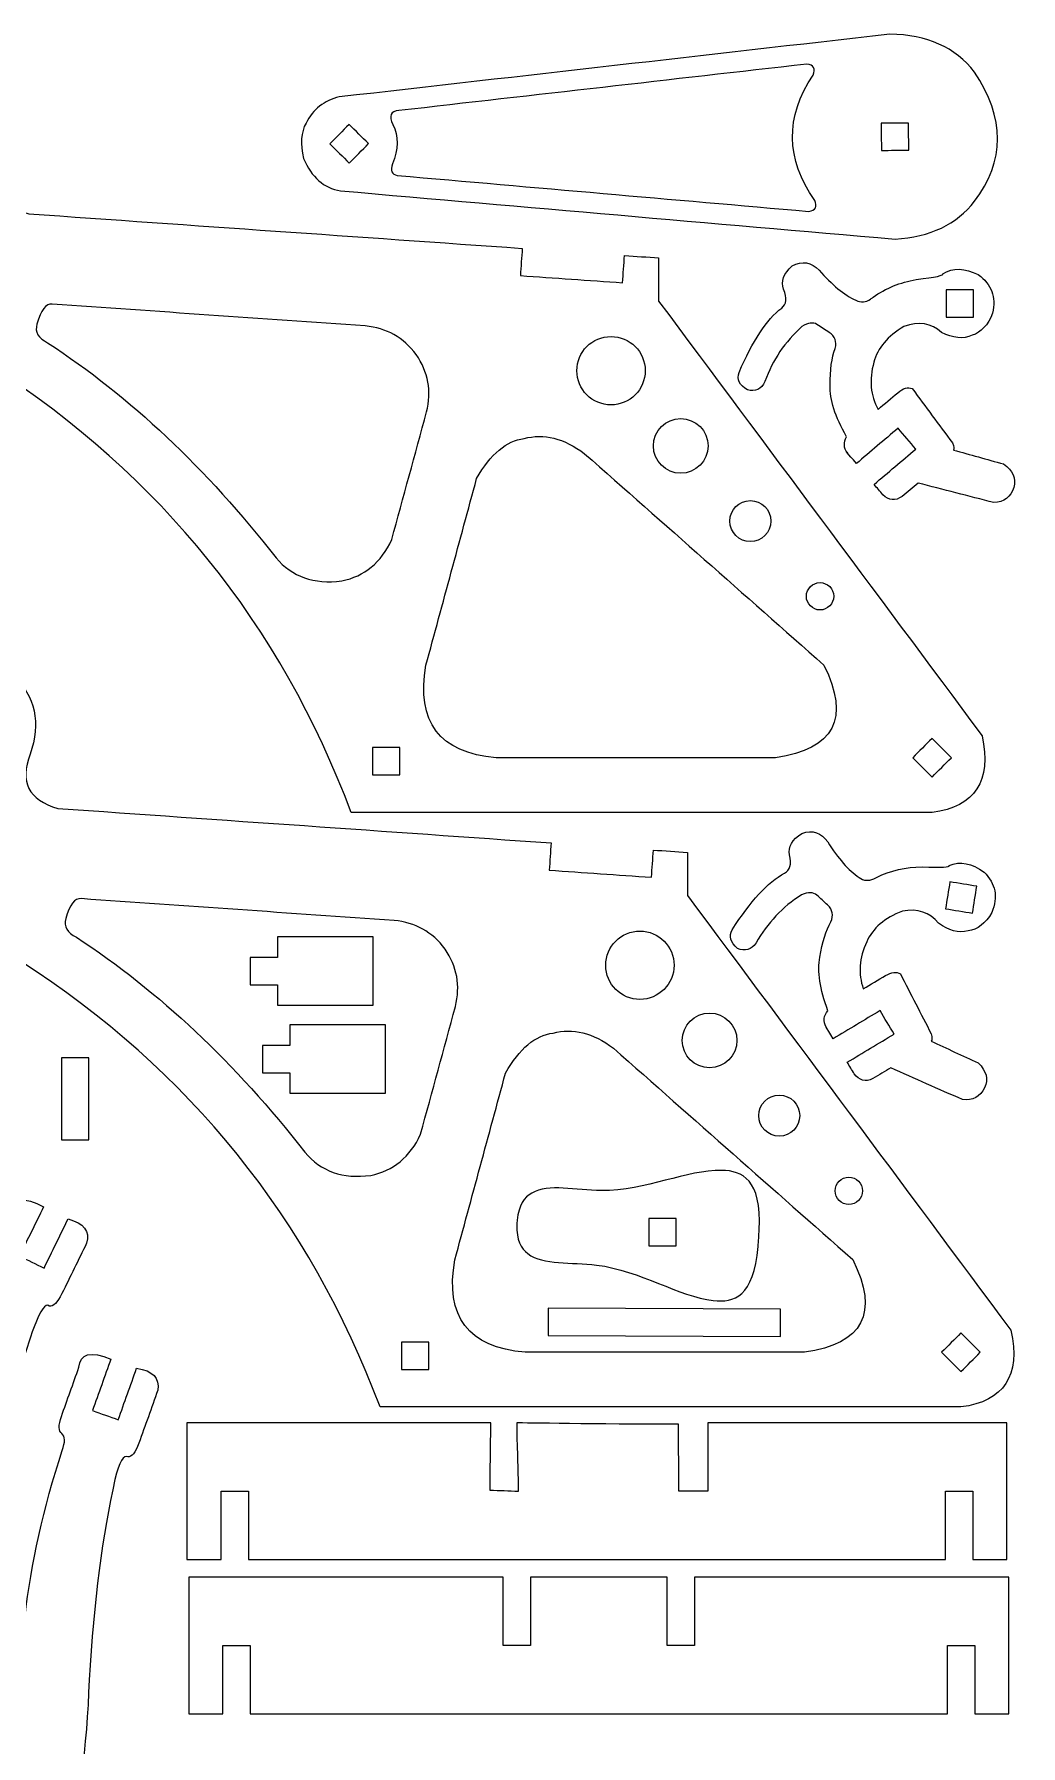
# Model space of a CAD drawing. Extents: x -114 to 347, y -110 to 199.
# Drawn here: x 234.4 to 346.7, y 4.3 to 199 of the extents above; entities that cross this region are included whole.
import ezdxf

# ---------------------------------------------------------------- set-up
doc = ezdxf.new("R2010")
doc.units = 0
doc.header["$MEASUREMENT"] = 0
doc.layers.get('0').update_dxf_attribs({"linetype": 'CONTINUOUS'})

msp = doc.modelspace()

# ---------------------------------------------------------------- linework, layer by layer
at = {"color": 1}
msp.add_lwpolyline([(237.5602, 73.1714), (240.6702, 73.1714), (240.6702, 82.5024), (237.5602, 82.5024), (237.5602, 73.1714)], close=True, dxfattribs=at)
for points, knots in [([(269.1566, 191.8274), (290.0349, 194.2054), (310.9135, 196.5836), (331.792, 198.9619), (331.792, 198.9619), (336.0296, 198.9091), (339.2426, 197.4757), (341.4305, 194.662), (341.4305, 194.662), (344.9047, 189.4394), (344.9024, 184.5368), (341.4232, 179.9546), (341.4232, 179.9546), (339.4113, 177.3344), (336.3969, 175.8992), (332.3803, 175.6493), (332.3803, 175.6493), (311.3486, 177.4826), (290.3168, 179.3159), (269.285, 181.1493), (269.285, 181.1493), (267.3915, 181.4548), (265.9949, 182.6838), (265.0954, 184.8362), (265.0954, 184.8362), (264.697, 186.4748), (264.7879, 187.8133), (265.3684, 188.8515), (265.3684, 188.8515), (266.172, 190.4354), (267.4348, 191.4274), (269.1566, 191.8274)], [0, 0, 0, 0, 0.125, 0.125, 0.125, 0.125, 0.25, 0.25, 0.25, 0.25, 0.375, 0.375, 0.375, 0.375, 0.5, 0.5, 0.5, 0.5, 0.625, 0.625, 0.625, 0.625, 0.75, 0.75, 0.75, 0.75, 0.875, 0.875, 0.875, 0.875, 1, 1, 1, 1]), ([(305.4818, 173.5187), (304.1892, 173.6092), (302.8963, 173.6996), (301.6036, 173.7899), (301.6036, 173.7899), (301.5312, 172.7557), (301.4589, 171.7215), (301.3865, 170.6872), (301.3865, 170.6872), (297.5082, 170.9584), (293.6299, 171.2296), (289.7515, 171.5008), (289.7515, 171.5008), (289.8238, 172.535), (289.8962, 173.5692), (289.9686, 174.6035), (289.9686, 174.6035), (271.2561, 175.912), (252.5436, 177.2205), (233.8311, 178.529), (233.8311, 178.529), (230.5217, 179.4928), (229.4754, 181.5507), (230.6924, 184.7027), (230.6924, 184.7027), (231.9293, 188.2405), (231.2815, 191.2622), (228.7489, 193.7678), (228.7489, 193.7678), (225.7399, 196.0881), (222.7034, 196.4116), (219.6394, 194.7382), (219.6394, 194.7382), (217.3333, 193.2913), (215.9813, 191.1783), (215.5832, 188.3994), (215.5832, 188.3994), (209.3549, 165.1549), (203.1266, 141.9104), (196.8982, 118.6659), (196.8982, 118.6659), (196.2682, 114.0173), (197.8657, 110.9181), (201.6907, 109.3683), (201.6907, 109.3683), (206.5322, 108.0464), (209.9418, 109.8039), (211.9194, 114.641), (211.9194, 114.641), (215.8697, 129.3839), (219.8201, 144.1268), (223.7705, 158.8698), (223.7705, 158.8698), (224.9465, 161.5966), (226.8911, 162.3563), (229.6043, 161.1491), (229.6043, 161.1491), (248.8341, 148.7572), (262.4664, 131.8517), (270.5012, 110.4329), (270.5012, 110.4329), (292.532, 110.4329), (314.5628, 110.4329), (336.5936, 110.4329), (336.5936, 110.4329), (341.5026, 111.0785), (343.4003, 113.9877), (342.2867, 119.1604), (342.2867, 119.1604), (330.0184, 135.6428), (317.7501, 152.1252), (305.4818, 168.6076), (305.4818, 168.6076), (305.4818, 170.2446), (305.4818, 171.8816), (305.4818, 173.5187)], [0, 0, 0, 0, 0.05263158, 0.05263158, 0.05263158, 0.05263158, 0.10526316, 0.10526316, 0.10526316, 0.10526316, 0.15789474, 0.15789474, 0.15789474, 0.15789474, 0.21052632, 0.21052632, 0.21052632, 0.21052632, 0.26315789, 0.26315789, 0.26315789, 0.26315789, 0.31578947, 0.31578947, 0.31578947, 0.31578947, 0.36842105, 0.36842105, 0.36842105, 0.36842105, 0.42105263, 0.42105263, 0.42105263, 0.42105263, 0.47368421, 0.47368421, 0.47368421, 0.47368421, 0.52631579, 0.52631579, 0.52631579, 0.52631579, 0.57894737, 0.57894737, 0.57894737, 0.57894737, 0.63157895, 0.63157895, 0.63157895, 0.63157895, 0.68421053, 0.68421053, 0.68421053, 0.68421053, 0.73684211, 0.73684211, 0.73684211, 0.73684211, 0.78947368, 0.78947368, 0.78947368, 0.78947368, 0.84210526, 0.84210526, 0.84210526, 0.84210526, 0.89473684, 0.89473684, 0.89473684, 0.89473684, 0.94736842, 0.94736842, 0.94736842, 0.94736842, 1, 1, 1, 1]), ([(323.0509, 194.3215), (319.8693, 189.5263), (319.9314, 184.7734), (323.2372, 180.063), (323.2372, 180.063), (323.5638, 179.3468), (323.3382, 178.9274), (322.5604, 178.8051), (322.5604, 178.8051), (306.9576, 180.1701), (291.3548, 181.5351), (275.752, 182.9002), (275.752, 182.9002), (275.1121, 182.9891), (274.9354, 183.4305), (275.2222, 184.2243), (275.2222, 184.2243), (275.8741, 185.8659), (275.8871, 187.3549), (275.2613, 188.6913), (275.2613, 188.6913), (274.7621, 189.682), (274.9851, 190.21), (275.9305, 190.2752), (275.9305, 190.2752), (291.4007, 192.0372), (306.871, 193.7992), (322.3413, 195.5613), (322.3413, 195.5613), (323.1218, 195.4594), (323.3583, 195.0461), (323.0509, 194.3215)], [0, 0, 0, 0, 0.125, 0.125, 0.125, 0.125, 0.25, 0.25, 0.25, 0.25, 0.375, 0.375, 0.375, 0.375, 0.5, 0.5, 0.5, 0.5, 0.625, 0.625, 0.625, 0.625, 0.75, 0.75, 0.75, 0.75, 0.875, 0.875, 0.875, 0.875, 1, 1, 1, 1]), ([(270.2634, 188.7004), (271.0015, 187.9724), (271.7395, 187.2444), (272.4776, 186.5163), (272.4776, 186.5163), (271.7496, 185.7781), (271.0215, 185.04), (270.2934, 184.3019), (270.2934, 184.3019), (269.5554, 185.03), (268.8173, 185.7581), (268.0792, 186.4862), (268.0792, 186.4862), (268.8072, 187.2241), (269.5353, 187.9623), (270.2634, 188.7004)], [0, 0, 0, 0, 0.25, 0.25, 0.25, 0.25, 0.5, 0.5, 0.5, 0.5, 0.75, 0.75, 0.75, 0.75, 1, 1, 1, 1]), ([(330.8079, 188.8574), (331.8446, 188.8573), (332.8813, 188.8573), (333.9181, 188.8574), (333.9181, 188.8574), (333.9251, 187.8278), (333.9322, 186.7982), (333.9393, 185.7685), (333.9393, 185.7685), (332.9026, 185.7615), (331.8659, 185.7544), (330.8291, 185.7473), (330.8291, 185.7473), (330.8221, 186.784), (330.815, 187.8207), (330.8079, 188.8574)], [0, 0, 0, 0, 0.25, 0.25, 0.25, 0.25, 0.5, 0.5, 0.5, 0.5, 0.75, 0.75, 0.75, 0.75, 1, 1, 1, 1]), ([(326.9787, 151.3095), (326.5272, 151.9072), (326.491, 152.5291), (326.8701, 153.1753), (326.8701, 153.1753), (325.5674, 155.4635), (324.9411, 157.4156), (324.9911, 159.0318), (324.9911, 159.0318), (324.9759, 160.765), (325.1707, 162.1611), (325.5757, 163.2202), (325.5757, 163.2202), (325.7776, 163.9866), (325.5523, 164.5947), (324.8996, 165.0446), (324.8996, 165.0446), (324.4304, 165.3459), (323.9612, 165.6472), (323.4919, 165.9485), (323.4919, 165.9485), (323.0536, 166.2273), (322.4865, 166.1474), (321.7907, 165.7088), (321.7907, 165.7088), (319.8569, 163.9812), (318.4518, 161.897), (317.5757, 159.4564), (317.5757, 159.4564), (317.1487, 158.5802), (316.487, 158.2647), (315.5904, 158.5101), (315.5904, 158.5101), (314.6726, 159.0348), (314.3572, 159.6966), (314.6442, 160.4954), (314.6442, 160.4954), (316.1495, 164.0424), (317.7624, 166.4824), (319.4828, 167.8153), (319.4828, 167.8153), (320.0401, 168.2357), (320.1154, 168.9479), (319.7085, 169.9519), (319.7085, 169.9519), (319.3669, 170.8371), (319.6933, 171.7211), (320.6879, 172.6037), (320.6879, 172.6037), (321.8298, 173.2129), (322.8481, 173.0498), (323.7426, 172.1144), (323.7426, 172.1144), (325.2098, 170.457), (326.6025, 169.317), (327.9205, 168.6946), (327.9205, 168.6946), (328.5033, 168.4144), (329.06, 168.4593), (329.5902, 168.8296)], [0, 0, 0, 0, 0.06666667, 0.06666667, 0.06666667, 0.06666667, 0.13333333, 0.13333333, 0.13333333, 0.13333333, 0.2, 0.2, 0.2, 0.2, 0.26666667, 0.26666667, 0.26666667, 0.26666667, 0.33333333, 0.33333333, 0.33333333, 0.33333333, 0.4, 0.4, 0.4, 0.4, 0.46666667, 0.46666667, 0.46666667, 0.46666667, 0.53333333, 0.53333333, 0.53333333, 0.53333333, 0.6, 0.6, 0.6, 0.6, 0.66666667, 0.66666667, 0.66666667, 0.66666667, 0.73333333, 0.73333333, 0.73333333, 0.73333333, 0.8, 0.8, 0.8, 0.8, 0.86666667, 0.86666667, 0.86666667, 0.86666667, 0.93333333, 0.93333333, 0.93333333, 0.93333333, 1, 1, 1, 1]), ([(329.5902, 168.8297), (329.6849, 168.9017), (329.7805, 168.9724), (329.8769, 169.0412), (329.8769, 169.0412), (331.3234, 170.0748), (332.9634, 170.7468), (334.7971, 171.0569), (334.7971, 171.0569), (336.9937, 171.324), (337.9982, 171.5401), (337.8105, 171.7051), (337.8105, 171.7051), (338.9624, 172.4302), (340.3102, 172.3985), (341.8538, 171.6101), (341.8538, 171.6101), (343.3632, 170.5381), (343.9049, 169.0755), (343.4785, 167.2227), (343.4785, 167.2227), (342.9446, 165.8741), (342.17, 165.0366), (341.1548, 164.7106), (341.1548, 164.7106), (340.1315, 164.26), (338.9741, 164.3722), (337.6826, 165.0472), (337.6826, 165.0472), (336.498, 166.096), (335.0702, 166.3218), (333.3994, 165.7247), (333.3994, 165.7247), (331.5382, 164.6175), (330.394, 163.2547), (329.9666, 161.6365), (329.9666, 161.6365), (329.4277, 159.6451), (329.5882, 157.8616), (330.4481, 156.2862), (330.4481, 156.2862), (331.1946, 156.9185), (331.9412, 157.5509), (332.6878, 158.1833), (332.6878, 158.1833), (333.3135, 158.6937), (333.8608, 158.8502), (334.3295, 158.6526), (334.3295, 158.6526), (335.8538, 156.5955), (337.3783, 154.5384), (338.9026, 152.4813), (338.9026, 152.4813), (339.0962, 152.0465), (339.1361, 151.7721), (339.0221, 151.6583), (339.0221, 151.6583), (340.9201, 151.1311), (342.8181, 150.6039), (344.7161, 150.0766), (344.7161, 150.0766), (345.7903, 149.3314), (346.1832, 148.4398), (345.8946, 147.4019), (345.8946, 147.4019), (345.5477, 146.3227), (344.7926, 145.7461), (343.6297, 145.6724), (343.6297, 145.6724), (340.7509, 146.4176), (337.8721, 147.1628), (334.9932, 147.908), (334.9932, 147.908), (334.3925, 147.3991), (333.7918, 146.8903), (333.191, 146.3814), (333.191, 146.3814), (332.4103, 145.8369), (331.6796, 145.8973), (330.9992, 146.563), (330.9992, 146.563), (330.6642, 146.9584), (330.3292, 147.354), (329.9941, 147.7496), (329.9941, 147.7496), (331.5762, 149.0897), (333.1584, 150.4299), (334.7406, 151.7701), (334.7406, 151.7701), (334.0706, 152.5611), (333.4005, 153.3522), (332.7304, 154.1433), (332.7304, 154.1433), (331.1482, 152.8032), (329.566, 151.463), (327.9838, 150.1228), (327.9838, 150.1228), (326.9786, 151.3096), (326.6436, 151.7051), (326.9787, 151.3095)], [0, 0, 0, 0, 0.04, 0.04, 0.04, 0.04, 0.08, 0.08, 0.08, 0.08, 0.12, 0.12, 0.12, 0.12, 0.16, 0.16, 0.16, 0.16, 0.2, 0.2, 0.2, 0.2, 0.24, 0.24, 0.24, 0.24, 0.28, 0.28, 0.28, 0.28, 0.32, 0.32, 0.32, 0.32, 0.36, 0.36, 0.36, 0.36, 0.4, 0.4, 0.4, 0.4, 0.44, 0.44, 0.44, 0.44, 0.48, 0.48, 0.48, 0.48, 0.52, 0.52, 0.52, 0.52, 0.56, 0.56, 0.56, 0.56, 0.6, 0.6, 0.6, 0.6, 0.64, 0.64, 0.64, 0.64, 0.68, 0.68, 0.68, 0.68, 0.72, 0.72, 0.72, 0.72, 0.76, 0.76, 0.76, 0.76, 0.8, 0.8, 0.8, 0.8, 0.84, 0.84, 0.84, 0.84, 0.88, 0.88, 0.88, 0.88, 0.92, 0.92, 0.92, 0.92, 0.96, 0.96, 0.96, 0.96, 1, 1, 1, 1]), ([(338.1985, 169.8928), (339.2352, 169.8928), (340.2719, 169.8928), (341.3087, 169.8928), (341.3087, 169.8928), (341.3087, 168.8561), (341.3087, 167.8193), (341.3087, 166.7825), (341.3087, 166.7825), (340.272, 166.7825), (339.2353, 166.7825), (338.1985, 166.7825), (338.1985, 166.7825), (338.1985, 167.8192), (338.1985, 168.856), (338.1985, 169.8928)], [0, 0, 0, 0, 0.25, 0.25, 0.25, 0.25, 0.5, 0.5, 0.5, 0.5, 0.75, 0.75, 0.75, 0.75, 1, 1, 1, 1]), ([(236.5019, 168.2601), (248.372, 167.4301), (260.2422, 166.6), (272.1124, 165.77), (272.1124, 165.77), (274.5259, 165.5538), (276.4552, 164.4733), (277.9004, 162.5287), (277.9004, 162.5287), (279.2686, 160.5291), (279.662, 158.3531), (279.0807, 156.0009), (279.0807, 156.0009), (277.7614, 151.1554), (276.442, 146.3099), (275.1226, 141.4644), (275.1226, 141.4644), (273.9107, 138.8605), (272.0156, 137.297), (269.4374, 136.7742), (269.4374, 136.7742), (266.2523, 136.3651), (263.7616, 137.2414), (261.9654, 139.4034), (261.9654, 139.4034), (254.0223, 149.5664), (245.3564, 157.7222), (235.9678, 163.8708), (235.9678, 163.8708), (234.8998, 164.3747), (234.4942, 165.0809), (234.7512, 165.9895), (234.7512, 165.9895), (235.1924, 167.5817), (235.776, 168.3386), (236.5019, 168.2601)], [0, 0, 0, 0, 0.11111111, 0.11111111, 0.11111111, 0.11111111, 0.22222222, 0.22222222, 0.22222222, 0.22222222, 0.33333333, 0.33333333, 0.33333333, 0.33333333, 0.44444444, 0.44444444, 0.44444444, 0.44444444, 0.55555556, 0.55555556, 0.55555556, 0.55555556, 0.66666667, 0.66666667, 0.66666667, 0.66666667, 0.77777778, 0.77777778, 0.77777778, 0.77777778, 0.88888889, 0.88888889, 0.88888889, 0.88888889, 1, 1, 1, 1]), ([(303.9542, 160.6868), (303.9542, 162.834), (302.2136, 164.5746), (300.0664, 164.5746), (300.0664, 164.5746), (297.9192, 164.5746), (296.1786, 162.834), (296.1786, 160.6868), (296.1786, 160.6868), (296.1786, 158.5397), (297.9192, 156.799), (300.0664, 156.799), (300.0664, 156.799), (302.2135, 156.799), (303.9542, 158.5397), (303.9542, 160.6868)], [0, 0, 0, 0, 0.25, 0.25, 0.25, 0.25, 0.5, 0.5, 0.5, 0.5, 0.75, 0.75, 0.75, 0.75, 1, 1, 1, 1]), ([(311.1027, 152.1305), (311.1027, 153.8482), (309.7103, 155.2407), (307.9925, 155.2407), (307.9925, 155.2407), (306.2748, 155.2407), (304.8823, 153.8483), (304.8823, 152.1305), (304.8823, 152.1305), (304.8823, 150.4128), (306.2748, 149.0203), (307.9925, 149.0203), (307.9925, 149.0203), (309.7103, 149.0203), (311.1027, 150.4127), (311.1027, 152.1305)], [0, 0, 0, 0, 0.25, 0.25, 0.25, 0.25, 0.5, 0.5, 0.5, 0.5, 0.75, 0.75, 0.75, 0.75, 1, 1, 1, 1]), ([(284.7809, 148.4198), (282.8586, 141.3405), (280.9362, 134.261), (279.0138, 127.1816), (279.0138, 127.1816), (277.8746, 120.7096), (280.5386, 117.2002), (287.0058, 116.6534), (287.0058, 116.6534), (297.5963, 116.6534), (308.1869, 116.6534), (318.7775, 116.6534), (318.7775, 116.6534), (325.4689, 117.6098), (327.3055, 121.1251), (324.287, 127.1994), (324.287, 127.1994), (315.2129, 135.2149), (306.1387, 143.2304), (297.0645, 151.2459), (297.0645, 151.2459), (294.7111, 153.0054), (292.4177, 153.5795), (290.1843, 152.9683), (290.1843, 152.9683), (288.174, 152.727), (286.3728, 151.2107), (284.7809, 148.4198)], [0, 0, 0, 0, 0.14285714, 0.14285714, 0.14285714, 0.14285714, 0.28571429, 0.28571429, 0.28571429, 0.28571429, 0.42857143, 0.42857143, 0.42857143, 0.42857143, 0.57142857, 0.57142857, 0.57142857, 0.57142857, 0.71428571, 0.71428571, 0.71428571, 0.71428571, 0.85714286, 0.85714286, 0.85714286, 0.85714286, 1, 1, 1, 1]), ([(318.2513, 143.5742), (318.2513, 144.8624), (317.2069, 145.9068), (315.9186, 145.9068), (315.9186, 145.9068), (314.6304, 145.9068), (313.5859, 144.8625), (313.5859, 143.5742), (313.5859, 143.5742), (313.5859, 142.2858), (314.6304, 141.2415), (315.9186, 141.2415), (315.9186, 141.2415), (317.2069, 141.2415), (318.2513, 142.2858), (318.2513, 143.5742)], [0, 0, 0, 0, 0.25, 0.25, 0.25, 0.25, 0.5, 0.5, 0.5, 0.5, 0.75, 0.75, 0.75, 0.75, 1, 1, 1, 1]), ([(325.3998, 135.0178), (325.3998, 135.8766), (324.7036, 136.573), (323.8447, 136.573), (323.8447, 136.573), (322.9859, 136.573), (322.2896, 135.8767), (322.2896, 135.0178), (322.2896, 135.0178), (322.2896, 134.1589), (322.9859, 133.4627), (323.8447, 133.4627), (323.8447, 133.4627), (324.7036, 133.4627), (325.3998, 134.1589), (325.3998, 135.0178)], [0, 0, 0, 0, 0.25, 0.25, 0.25, 0.25, 0.5, 0.5, 0.5, 0.5, 0.75, 0.75, 0.75, 0.75, 1, 1, 1, 1]), ([(308.767, 105.8812), (307.4744, 105.9717), (306.1815, 106.0621), (304.8888, 106.1524), (304.8888, 106.1524), (304.8164, 105.1182), (304.7441, 104.084), (304.6717, 103.0497), (304.6717, 103.0497), (300.7934, 103.3209), (296.9151, 103.5921), (293.0367, 103.8633), (293.0367, 103.8633), (293.109, 104.8975), (293.1814, 105.9317), (293.2538, 106.966), (293.2538, 106.966), (274.5413, 108.2745), (255.8288, 109.583), (237.1163, 110.8915), (237.1163, 110.8915), (233.8069, 111.8553), (232.7606, 113.9132), (233.9776, 117.0652), (233.9776, 117.0652), (235.2145, 120.603), (234.5667, 123.6247), (232.0341, 126.1303), (232.0341, 126.1303), (229.0251, 128.4506), (225.9886, 128.7741), (222.9246, 127.1007), (222.9246, 127.1007), (220.6185, 125.6538), (219.2665, 123.5408), (218.8684, 120.7619), (218.8684, 120.7619), (212.6401, 97.5174), (206.4118, 74.2729), (200.1834, 51.0284), (200.1834, 51.0284), (199.5534, 46.3798), (201.1509, 43.2806), (204.9759, 41.7308), (204.9759, 41.7308), (209.8174, 40.4089), (213.227, 42.1664), (215.2046, 47.0035), (215.2046, 47.0035), (219.1549, 61.7464), (223.1053, 76.4893), (227.0557, 91.2323), (227.0557, 91.2323), (228.2317, 93.9591), (230.1763, 94.7188), (232.8895, 93.5116), (232.8895, 93.5116), (252.1193, 81.1197), (265.7516, 64.2142), (273.7864, 42.7954), (273.7864, 42.7954), (295.8172, 42.7954), (317.848, 42.7954), (339.8788, 42.7954), (339.8788, 42.7954), (344.7878, 43.441), (346.6855, 46.3502), (345.5719, 51.5229), (345.5719, 51.5229), (333.3036, 68.0053), (321.0353, 84.4877), (308.767, 100.9701), (308.767, 100.9701), (308.767, 102.6071), (308.767, 104.2441), (308.767, 105.8812)], [0, 0, 0, 0, 0.05263158, 0.05263158, 0.05263158, 0.05263158, 0.10526316, 0.10526316, 0.10526316, 0.10526316, 0.15789474, 0.15789474, 0.15789474, 0.15789474, 0.21052632, 0.21052632, 0.21052632, 0.21052632, 0.26315789, 0.26315789, 0.26315789, 0.26315789, 0.31578947, 0.31578947, 0.31578947, 0.31578947, 0.36842105, 0.36842105, 0.36842105, 0.36842105, 0.42105263, 0.42105263, 0.42105263, 0.42105263, 0.47368421, 0.47368421, 0.47368421, 0.47368421, 0.52631579, 0.52631579, 0.52631579, 0.52631579, 0.57894737, 0.57894737, 0.57894737, 0.57894737, 0.63157895, 0.63157895, 0.63157895, 0.63157895, 0.68421053, 0.68421053, 0.68421053, 0.68421053, 0.73684211, 0.73684211, 0.73684211, 0.73684211, 0.78947368, 0.78947368, 0.78947368, 0.78947368, 0.84210526, 0.84210526, 0.84210526, 0.84210526, 0.89473684, 0.89473684, 0.89473684, 0.89473684, 0.94736842, 0.94736842, 0.94736842, 0.94736842, 1, 1, 1, 1]), ([(336.5936, 118.8527), (337.3267, 118.1196), (338.0598, 117.3865), (338.7928, 116.6535), (338.7928, 116.6535), (338.0598, 115.9204), (337.3267, 115.1873), (336.5936, 114.4542), (336.5936, 114.4542), (335.8605, 115.1872), (335.1274, 115.9203), (334.3943, 116.6534), (334.3943, 116.6534), (335.1274, 117.3865), (335.8605, 118.1196), (336.5936, 118.8527)], [0, 0, 0, 0, 0.25, 0.25, 0.25, 0.25, 0.5, 0.5, 0.5, 0.5, 0.75, 0.75, 0.75, 0.75, 1, 1, 1, 1]), ([(272.9393, 117.8197), (273.976, 117.8197), (275.0127, 117.8197), (276.0495, 117.8197), (276.0495, 117.8197), (276.0495, 116.783), (276.0495, 115.7463), (276.0495, 114.7095), (276.0495, 114.7095), (275.0128, 114.7095), (273.9761, 114.7095), (272.9393, 114.7095), (272.9393, 114.7095), (272.9393, 115.7462), (272.9393, 116.7829), (272.9393, 117.8197)], [0, 0, 0, 0, 0.25, 0.25, 0.25, 0.25, 0.5, 0.5, 0.5, 0.5, 0.75, 0.75, 0.75, 0.75, 1, 1, 1, 1]), ([(324.5405, 86.0213), (324.1918, 86.6843), (324.2568, 87.3038), (324.7356, 87.8801), (324.7356, 87.8801), (323.8208, 90.3491), (323.519, 92.3769), (323.8302, 93.9636), (323.8302, 93.9636), (324.096, 95.6764), (324.5144, 97.0225), (325.0856, 98.002), (325.0856, 98.002), (325.409, 98.7256), (325.2852, 99.3621), (324.714, 99.9118), (324.714, 99.9118), (324.2998, 100.2851), (323.8856, 100.6585), (323.4713, 101.0318), (323.4713, 101.0318), (323.084, 101.378), (322.5114, 101.391), (321.7538, 101.0709), (321.7538, 101.0709), (319.5656, 99.6794), (317.8414, 97.8504), (316.5815, 95.5839), (316.5815, 95.5839), (316.0182, 94.7885), (315.3141, 94.5844), (314.4691, 94.9718), (314.4691, 94.9718), (313.6485, 95.6382), (313.4445, 96.3424), (313.8571, 97.0841), (313.8571, 97.0841), (315.9171, 100.3404), (317.904, 102.4869), (319.8176, 103.5235), (319.8176, 103.5235), (320.4357, 103.848), (320.6253, 104.5386), (320.3865, 105.5953), (320.3865, 105.5953), (320.1928, 106.5241), (320.6581, 107.3436), (321.7825, 108.0534), (321.7825, 108.0534), (323.0081, 108.4695), (323.9865, 108.1436), (324.7176, 107.0757), (324.7176, 107.0757), (325.8969, 105.2025), (327.0865, 103.8519), (328.2863, 103.0242), (328.2863, 103.0242), (328.816, 102.6533), (329.3726, 102.6074), (329.9558, 102.8869)], [0, 0, 0, 0, 0.06666667, 0.06666667, 0.06666667, 0.06666667, 0.13333333, 0.13333333, 0.13333333, 0.13333333, 0.2, 0.2, 0.2, 0.2, 0.26666667, 0.26666667, 0.26666667, 0.26666667, 0.33333333, 0.33333333, 0.33333333, 0.33333333, 0.4, 0.4, 0.4, 0.4, 0.46666667, 0.46666667, 0.46666667, 0.46666667, 0.53333333, 0.53333333, 0.53333333, 0.53333333, 0.6, 0.6, 0.6, 0.6, 0.66666667, 0.66666667, 0.66666667, 0.66666667, 0.73333333, 0.73333333, 0.73333333, 0.73333333, 0.8, 0.8, 0.8, 0.8, 0.86666667, 0.86666667, 0.86666667, 0.86666667, 0.93333333, 0.93333333, 0.93333333, 0.93333333, 1, 1, 1, 1]), ([(329.9558, 102.887), (330.0609, 102.9427), (330.1667, 102.997), (330.273, 103.0493), (330.273, 103.0493), (331.8679, 103.8349), (333.5951, 104.2323), (335.4548, 104.2412), (335.4548, 104.2412), (337.6656, 104.149), (338.6919, 104.1995), (338.5334, 104.3927), (338.5334, 104.3927), (339.7875, 104.9216), (341.1124, 104.672), (342.5079, 103.6439), (342.5079, 103.6439), (343.8237, 102.3415), (344.1213, 100.8105), (343.4003, 99.0513), (343.4003, 99.0513), (342.655, 97.807), (341.7549, 97.106), (340.7003, 96.9488), (340.7003, 96.9488), (339.6176, 96.6699), (338.4936, 96.9681), (337.3285, 97.8435), (337.3285, 97.8435), (336.3295, 99.0703), (334.9571, 99.5244), (333.2117, 99.2059), (333.2117, 99.2059), (331.1957, 98.4149), (329.8458, 97.2554), (329.1619, 95.7279), (329.1619, 95.7279), (328.3075, 93.8501), (328.177, 92.0641), (328.7703, 90.3702), (328.7703, 90.3702), (329.6094, 90.8732), (330.4485, 91.3763), (331.2877, 91.8794), (331.2877, 91.8794), (331.9879, 92.2817), (332.5533, 92.3475), (332.9838, 92.0766), (332.9838, 92.0766), (334.1547, 89.7997), (335.3258, 87.5228), (336.4967, 85.2459), (336.4967, 85.2459), (336.6173, 84.7855), (336.6122, 84.5083), (336.4813, 84.4144), (336.4813, 84.4144), (338.2688, 83.5867), (340.0563, 82.759), (341.8438, 81.9312), (341.8438, 81.9312), (342.7831, 81.0218), (343.0264, 80.0783), (342.5734, 79.1009), (342.5734, 79.1009), (342.0563, 78.0921), (341.2177, 77.6455), (340.0583, 77.7611), (340.0583, 77.7611), (337.3382, 78.9629), (334.6182, 80.1646), (331.898, 81.3664), (331.898, 81.3664), (331.2228, 80.9615), (330.5476, 80.5567), (329.8723, 80.1519), (329.8723, 80.1519), (329.0137, 79.7411), (328.3025, 79.9191), (327.7389, 80.6862), (327.7389, 80.6862), (327.4724, 81.1306), (327.2059, 81.5753), (326.9393, 82.0199), (326.9393, 82.0199), (328.7176, 83.086), (330.496, 84.1522), (332.2744, 85.2184), (332.2744, 85.2184), (331.7414, 86.1075), (331.2084, 86.9967), (330.6753, 87.8859), (330.6753, 87.8859), (328.8969, 86.8198), (327.1185, 85.7536), (325.34, 84.6875), (325.34, 84.6875), (324.5404, 86.0214), (324.2739, 86.466), (324.5405, 86.0213)], [0, 0, 0, 0, 0.04, 0.04, 0.04, 0.04, 0.08, 0.08, 0.08, 0.08, 0.12, 0.12, 0.12, 0.12, 0.16, 0.16, 0.16, 0.16, 0.2, 0.2, 0.2, 0.2, 0.24, 0.24, 0.24, 0.24, 0.28, 0.28, 0.28, 0.28, 0.32, 0.32, 0.32, 0.32, 0.36, 0.36, 0.36, 0.36, 0.4, 0.4, 0.4, 0.4, 0.44, 0.44, 0.44, 0.44, 0.48, 0.48, 0.48, 0.48, 0.52, 0.52, 0.52, 0.52, 0.56, 0.56, 0.56, 0.56, 0.6, 0.6, 0.6, 0.6, 0.64, 0.64, 0.64, 0.64, 0.68, 0.68, 0.68, 0.68, 0.72, 0.72, 0.72, 0.72, 0.76, 0.76, 0.76, 0.76, 0.8, 0.8, 0.8, 0.8, 0.84, 0.84, 0.84, 0.84, 0.88, 0.88, 0.88, 0.88, 0.92, 0.92, 0.92, 0.92, 0.96, 0.96, 0.96, 0.96, 1, 1, 1, 1]), ([(338.6226, 102.5415), (339.6456, 102.3735), (340.6687, 102.2056), (341.6918, 102.0376), (341.6918, 102.0376), (341.5238, 101.0146), (341.3558, 99.9915), (341.1879, 98.9684), (341.1879, 98.9684), (340.1649, 99.1363), (339.1419, 99.3043), (338.1188, 99.4723), (338.1188, 99.4723), (338.2867, 100.4953), (338.4547, 101.5184), (338.6226, 102.5415)], [0, 0, 0, 0, 0.25, 0.25, 0.25, 0.25, 0.5, 0.5, 0.5, 0.5, 0.75, 0.75, 0.75, 0.75, 1, 1, 1, 1]), ([(239.7871, 100.6226), (251.6572, 99.7926), (263.5274, 98.9625), (275.3976, 98.1325), (275.3976, 98.1325), (277.8111, 97.9163), (279.7404, 96.8358), (281.1856, 94.8912), (281.1856, 94.8912), (282.5538, 92.8916), (282.9472, 90.7156), (282.3659, 88.3634), (282.3659, 88.3634), (281.0466, 83.5179), (279.7272, 78.6724), (278.4078, 73.8269), (278.4078, 73.8269), (277.1959, 71.223), (275.3008, 69.6595), (272.7226, 69.1367), (272.7226, 69.1367), (269.5375, 68.7276), (267.0468, 69.6039), (265.2506, 71.7659), (265.2506, 71.7659), (257.3075, 81.9289), (248.6416, 90.0847), (239.253, 96.2333), (239.253, 96.2333), (238.185, 96.7372), (237.7794, 97.4434), (238.0364, 98.352), (238.0364, 98.352), (238.4776, 99.9442), (239.0612, 100.7011), (239.7871, 100.6226)], [0, 0, 0, 0, 0.11111111, 0.11111111, 0.11111111, 0.11111111, 0.22222222, 0.22222222, 0.22222222, 0.22222222, 0.33333333, 0.33333333, 0.33333333, 0.33333333, 0.44444444, 0.44444444, 0.44444444, 0.44444444, 0.55555556, 0.55555556, 0.55555556, 0.55555556, 0.66666667, 0.66666667, 0.66666667, 0.66666667, 0.77777778, 0.77777778, 0.77777778, 0.77777778, 0.88888889, 0.88888889, 0.88888889, 0.88888889, 1, 1, 1, 1]), ([(259.0245, 93.9406), (260.0612, 93.9406), (261.098, 93.9406), (262.1348, 93.9406), (262.1348, 93.9406), (262.1348, 94.7181), (262.1348, 95.4957), (262.1348, 96.2733), (262.1348, 96.2733), (265.7634, 96.2733), (269.392, 96.2733), (273.0206, 96.2733), (273.0206, 96.2733), (273.0206, 93.6815), (273.0206, 91.0896), (273.0206, 88.4977), (273.0206, 88.4977), (269.392, 88.4977), (265.7634, 88.4977), (262.1348, 88.4977), (262.1348, 88.4977), (262.1348, 89.2752), (262.1348, 90.0528), (262.1348, 90.8304), (262.1348, 90.8304), (261.0981, 90.8304), (260.0613, 90.8304), (259.0245, 90.8304), (259.0245, 90.8304), (259.0245, 91.8671), (259.0245, 92.9038), (259.0245, 93.9406)], [0, 0, 0, 0, 0.125, 0.125, 0.125, 0.125, 0.25, 0.25, 0.25, 0.25, 0.375, 0.375, 0.375, 0.375, 0.5, 0.5, 0.5, 0.5, 0.625, 0.625, 0.625, 0.625, 0.75, 0.75, 0.75, 0.75, 0.875, 0.875, 0.875, 0.875, 1, 1, 1, 1]), ([(307.2394, 93.0493), (307.2394, 95.1965), (305.4988, 96.9371), (303.3516, 96.9371), (303.3516, 96.9371), (301.2044, 96.9371), (299.4638, 95.1965), (299.4638, 93.0493), (299.4638, 93.0493), (299.4638, 90.9022), (301.2044, 89.1615), (303.3516, 89.1615), (303.3516, 89.1615), (305.4987, 89.1615), (307.2394, 90.9022), (307.2394, 93.0493)], [0, 0, 0, 0, 0.25, 0.25, 0.25, 0.25, 0.5, 0.5, 0.5, 0.5, 0.75, 0.75, 0.75, 0.75, 1, 1, 1, 1]), ([(260.423, 83.9302), (261.4597, 83.9302), (262.4965, 83.9302), (263.5333, 83.9302), (263.5333, 83.9302), (263.5333, 84.7077), (263.5333, 85.4853), (263.5333, 86.2629), (263.5333, 86.2629), (267.1619, 86.2629), (270.7905, 86.2629), (274.4191, 86.2629), (274.4191, 86.2629), (274.4191, 83.6711), (274.4191, 81.0792), (274.4191, 78.4873), (274.4191, 78.4873), (270.7905, 78.4873), (267.1619, 78.4873), (263.5333, 78.4873), (263.5333, 78.4873), (263.5333, 79.2648), (263.5333, 80.0424), (263.5333, 80.82), (263.5333, 80.82), (262.4966, 80.82), (261.4598, 80.82), (260.423, 80.82), (260.423, 80.82), (260.423, 81.8567), (260.423, 82.8934), (260.423, 83.9302)], [0, 0, 0, 0, 0.125, 0.125, 0.125, 0.125, 0.25, 0.25, 0.25, 0.25, 0.375, 0.375, 0.375, 0.375, 0.5, 0.5, 0.5, 0.5, 0.625, 0.625, 0.625, 0.625, 0.75, 0.75, 0.75, 0.75, 0.875, 0.875, 0.875, 0.875, 1, 1, 1, 1]), ([(288.0661, 80.7823), (286.1438, 73.703), (284.2214, 66.6235), (282.299, 59.5441), (282.299, 59.5441), (281.1598, 53.0721), (283.8238, 49.5627), (290.291, 49.0159), (290.291, 49.0159), (300.8815, 49.0159), (311.4721, 49.0159), (322.0627, 49.0159), (322.0627, 49.0159), (328.7541, 49.9723), (330.5907, 53.4876), (327.5722, 59.5619), (327.5722, 59.5619), (318.4981, 67.5774), (309.4239, 75.5929), (300.3497, 83.6084), (300.3497, 83.6084), (297.9963, 85.3679), (295.7029, 85.942), (293.4695, 85.3308), (293.4695, 85.3308), (291.4592, 85.0895), (289.658, 83.5732), (288.0661, 80.7823)], [0, 0, 0, 0, 0.14285714, 0.14285714, 0.14285714, 0.14285714, 0.28571429, 0.28571429, 0.28571429, 0.28571429, 0.42857143, 0.42857143, 0.42857143, 0.42857143, 0.57142857, 0.57142857, 0.57142857, 0.57142857, 0.71428571, 0.71428571, 0.71428571, 0.71428571, 0.85714286, 0.85714286, 0.85714286, 0.85714286, 1, 1, 1, 1]), ([(314.3879, 84.493), (314.3879, 86.2107), (312.9955, 87.6032), (311.2777, 87.6032), (311.2777, 87.6032), (309.56, 87.6032), (308.1675, 86.2108), (308.1675, 84.493), (308.1675, 84.493), (308.1675, 82.7753), (309.56, 81.3828), (311.2777, 81.3828), (311.2777, 81.3828), (312.9955, 81.3828), (314.3879, 82.7752), (314.3879, 84.493)], [0, 0, 0, 0, 0.25, 0.25, 0.25, 0.25, 0.5, 0.5, 0.5, 0.5, 0.75, 0.75, 0.75, 0.75, 1, 1, 1, 1]), ([(321.5365, 75.9367), (321.5365, 77.2249), (320.4921, 78.2693), (319.2038, 78.2693), (319.2038, 78.2693), (317.9156, 78.2693), (316.8711, 77.225), (316.8711, 75.9367), (316.8711, 75.9367), (316.8711, 74.6483), (317.9156, 73.604), (319.2038, 73.604), (319.2038, 73.604), (320.4921, 73.604), (321.5365, 74.6483), (321.5365, 75.9367)], [0, 0, 0, 0, 0.25, 0.25, 0.25, 0.25, 0.5, 0.5, 0.5, 0.5, 0.75, 0.75, 0.75, 0.75, 1, 1, 1, 1]), ([(316.8717, 62.0022), (316.8929, 62.3301), (316.9127, 62.6474), (316.9258, 62.9513), (316.9258, 62.9513), (317.1757, 68.7254), (315.0336, 69.6642), (312.6524, 69.7096), (312.6524, 69.7096), (308.6922, 69.785), (304.0708, 67.3891), (298.9601, 67.4171), (298.9601, 67.4171), (296.0485, 67.433), (292.978, 68.2357), (291.0557, 67.1355), (291.0557, 67.1355), (290.189, 66.6394), (289.5557, 65.7565), (289.3904, 64.0572), (289.3904, 64.0572), (289.3817, 63.9678), (289.3743, 63.8761), (289.3682, 63.7822)], [0, 0, 0, 0, 0.16666667, 0.16666667, 0.16666667, 0.16666667, 0.33333333, 0.33333333, 0.33333333, 0.33333333, 0.5, 0.5, 0.5, 0.5, 0.66666667, 0.66666667, 0.66666667, 0.66666667, 0.83333333, 0.83333333, 0.83333333, 0.83333333, 1, 1, 1, 1]), ([(328.685, 67.3803), (328.685, 68.2391), (327.9888, 68.9355), (327.1299, 68.9355), (327.1299, 68.9355), (326.2711, 68.9355), (325.5748, 68.2392), (325.5748, 67.3803), (325.5748, 67.3803), (325.5748, 66.5214), (326.2711, 65.8252), (327.1299, 65.8252), (327.1299, 65.8252), (327.9888, 65.8252), (328.685, 66.5214), (328.685, 67.3803)], [0, 0, 0, 0, 0.25, 0.25, 0.25, 0.25, 0.5, 0.5, 0.5, 0.5, 0.75, 0.75, 0.75, 0.75, 1, 1, 1, 1]), ([(207.3898, 17.7599), (204.2622, 19.1148), (201.1346, 20.4698), (198.0069, 21.8248), (198.0069, 21.8248), (189.7977, 24.9726), (185.7331, 26.3546), (185.813, 25.9703), (185.813, 25.9703), (183.9616, 26.3473), (182.314, 26.0719), (180.8705, 25.144), (180.8705, 25.144), (178.0215, 22.7426), (176.9066, 18.7254), (177.5257, 13.0921), (177.5257, 13.0921), (178.0481, 9.5288), (180.4949, 7.8173), (184.8657, 7.9575), (184.8657, 7.9575), (196.5073, 7.6189), (204.7453, 7.0465), (209.5796, 6.2402), (209.5796, 6.2402), (214.5703, 5.3893), (217.4052, 4.9717), (218.0841, 4.9872), (218.0841, 4.9872), (220.4004, 4.753), (222.2364, 6.0682), (223.5921, 8.9328), (223.5921, 8.9328), (226.0803, 15.1483), (227.8597, 22.0295), (228.9299, 29.5764), (228.9299, 29.5764), (230.5023, 38.4579), (232.3333, 45.8976), (234.4229, 51.8952), (234.4229, 51.8952), (235.1648, 53.8455), (235.7435, 54.6415), (236.1588, 54.2827), (236.1588, 54.2827), (236.5962, 54.1904), (237.0756, 54.6604), (237.5966, 55.693), (237.5966, 55.693), (238.5328, 57.6034), (239.469, 59.5139), (240.4052, 61.4245), (240.4052, 61.4245), (240.8017, 62.7862), (240.0989, 63.7079), (238.2967, 64.1896), (238.2967, 64.1896), (237.3841, 62.3277), (236.4717, 60.4658), (235.5593, 58.6037), (235.5593, 58.6037), (234.6284, 59.0599), (233.6974, 59.5162), (232.7664, 59.9724), (232.7664, 59.9724), (233.6787, 61.8343), (234.5912, 63.6963), (235.5037, 65.5582), (235.5037, 65.5582), (233.2985, 66.7455), (232.0581, 66.5704), (231.7827, 65.033), (231.7827, 65.033), (230.9141, 63.2603), (230.0453, 61.4877), (229.1765, 59.715), (229.1765, 59.715), (228.715, 58.7389), (228.6577, 58.088), (229.0049, 57.7625), (229.0049, 57.7625), (229.3493, 57.416), (229.2953, 56.7743), (228.8426, 55.8375), (228.8426, 55.8375), (225.9503, 49.53), (223.8424, 43.4383), (222.5188, 37.5622), (222.5188, 37.5622), (220.1303, 26.8876), (218.4033, 21.0098), (217.3376, 19.9288), (217.3376, 19.9288), (215.5703, 16.5528), (212.2545, 15.8298), (207.3898, 17.7599)], [0, 0, 0, 0, 0.04166667, 0.04166667, 0.04166667, 0.04166667, 0.08333333, 0.08333333, 0.08333333, 0.08333333, 0.125, 0.125, 0.125, 0.125, 0.16666667, 0.16666667, 0.16666667, 0.16666667, 0.20833333, 0.20833333, 0.20833333, 0.20833333, 0.25, 0.25, 0.25, 0.25, 0.29166667, 0.29166667, 0.29166667, 0.29166667, 0.33333333, 0.33333333, 0.33333333, 0.33333333, 0.375, 0.375, 0.375, 0.375, 0.41666667, 0.41666667, 0.41666667, 0.41666667, 0.45833333, 0.45833333, 0.45833333, 0.45833333, 0.5, 0.5, 0.5, 0.5, 0.54166667, 0.54166667, 0.54166667, 0.54166667, 0.58333333, 0.58333333, 0.58333333, 0.58333333, 0.625, 0.625, 0.625, 0.625, 0.66666667, 0.66666667, 0.66666667, 0.66666667, 0.70833333, 0.70833333, 0.70833333, 0.70833333, 0.75, 0.75, 0.75, 0.75, 0.79166667, 0.79166667, 0.79166667, 0.79166667, 0.83333333, 0.83333333, 0.83333333, 0.83333333, 0.875, 0.875, 0.875, 0.875, 0.91666667, 0.91666667, 0.91666667, 0.91666667, 0.95833333, 0.95833333, 0.95833333, 0.95833333, 1, 1, 1, 1]), ([(289.3682, 63.7822), (289.3621, 63.6883), (289.3577, 63.5964), (289.3547, 63.5066), (289.3547, 63.5066), (289.2996, 61.8002), (289.8139, 60.843), (290.6094, 60.2393), (290.6094, 60.2393), (292.3738, 58.9005), (295.5222, 59.3007), (298.4116, 58.9412), (298.4116, 58.9412), (303.4832, 58.3102), (307.7573, 55.3386), (311.6942, 54.903), (311.6942, 54.903), (314.0613, 54.641), (316.3066, 55.2959), (316.8031, 61.0541), (316.8031, 61.0541), (316.8292, 61.3572), (316.8505, 61.6743), (316.8717, 62.0022)], [0, 0, 0, 0, 0.16666667, 0.16666667, 0.16666667, 0.16666667, 0.33333333, 0.33333333, 0.33333333, 0.33333333, 0.5, 0.5, 0.5, 0.5, 0.66666667, 0.66666667, 0.66666667, 0.66666667, 0.83333333, 0.83333333, 0.83333333, 0.83333333, 1, 1, 1, 1]), ([(307.4838, 64.2447), (307.4822, 63.2096), (307.4806, 62.1745), (307.479, 61.1395), (307.479, 61.1395), (306.4438, 61.1412), (305.4087, 61.1428), (304.3735, 61.1444), (304.3735, 61.1444), (304.3751, 62.1793), (304.3767, 63.2144), (304.3783, 64.2494), (304.3783, 64.2494), (305.4134, 64.2479), (306.4486, 64.2463), (307.4838, 64.2447)], [0, 0, 0, 0, 0.25, 0.25, 0.25, 0.25, 0.5, 0.5, 0.5, 0.5, 0.75, 0.75, 0.75, 0.75, 1, 1, 1, 1]), ([(319.349, 50.7986), (319.349, 50.7986), (292.9125, 50.9433), (292.9125, 50.9433), (292.9125, 50.9433), (292.9125, 50.9433), (292.9295, 54.0511), (292.9295, 54.0511), (292.9295, 54.0511), (292.9295, 54.0511), (319.366, 53.9064), (319.366, 53.9064), (319.366, 53.9064), (319.366, 53.9064), (319.349, 50.7986), (319.349, 50.7986)], [0, 0, 0, 0, 0.25, 0.25, 0.25, 0.25, 0.5, 0.5, 0.5, 0.5, 0.75, 0.75, 0.75, 0.75, 1, 1, 1, 1]), ([(339.8788, 51.2152), (340.6119, 50.4821), (341.345, 49.749), (342.078, 49.016), (342.078, 49.016), (341.345, 48.2829), (340.6119, 47.5498), (339.8788, 46.8167), (339.8788, 46.8167), (339.1457, 47.5497), (338.4126, 48.2828), (337.6795, 49.0159), (337.6795, 49.0159), (338.4126, 49.749), (339.1457, 50.4821), (339.8788, 51.2152)], [0, 0, 0, 0, 0.25, 0.25, 0.25, 0.25, 0.5, 0.5, 0.5, 0.5, 0.75, 0.75, 0.75, 0.75, 1, 1, 1, 1]), ([(220.6079, -2.4104), (217.3477, -1.416), (214.0875, -0.4216), (210.8272, 0.5729), (210.8272, 0.5729), (202.3159, 2.777), (198.1216, 3.6928), (198.2443, 3.32), (198.2443, 3.32), (196.3622, 3.4862), (194.7561, 3.0273), (193.4261, 1.9428), (193.4261, 1.9428), (190.8655, -0.7639), (190.2096, -4.8811), (191.4586, -10.409), (191.4586, -10.409), (192.3788, -13.8908), (195.0025, -15.3162), (199.3298, -14.685), (199.3298, -14.685), (210.9356, -13.7115), (219.1857, -13.3534), (224.08, -13.6106), (224.08, -13.6106), (229.1348, -13.8944), (231.9986, -13.9904), (232.6715, -13.8986), (232.6715, -13.8986), (234.9994, -13.8707), (236.6758, -12.3572), (237.7005, -9.3583), (237.7005, -9.3583), (239.4736, -2.9023), (240.4673, 4.1354), (240.6816, 11.7548), (240.6816, 11.7548), (241.2446, 20.7568), (242.2268, 28.3554), (243.6283, 34.55), (243.6283, 34.55), (244.146, 36.5714), (244.6315, 37.4274), (245.0845, 37.1176), (245.0845, 37.1176), (245.5296, 37.0751), (245.953, 37.5961), (246.3545, 38.6807), (246.3545, 38.6807), (247.0698, 40.6844), (247.7851, 42.6881), (248.5004, 44.6919), (248.5004, 44.6919), (248.7411, 46.0895), (247.9391, 46.9263), (246.0941, 47.2021), (246.0941, 47.2021), (245.3968, 45.2494), (244.6997, 43.2966), (244.0026, 41.3437), (244.0026, 41.3437), (243.0263, 41.6923), (242.0498, 42.0409), (241.0735, 42.3895), (241.0735, 42.3895), (241.7705, 44.3422), (242.4677, 46.2951), (243.1648, 48.2478), (243.1648, 48.2478), (240.84, 49.1794), (239.6272, 48.8659), (239.5266, 47.3072), (239.5266, 47.3072), (238.8629, 45.4481), (238.1992, 43.5889), (237.5354, 41.7297), (237.5354, 41.7297), (237.1866, 40.7079), (237.2029, 40.0547), (237.5845, 39.7703), (237.5845, 39.7703), (237.9657, 39.4648), (237.9843, 38.8211), (237.6399, 37.8393), (237.6399, 37.8393), (235.4757, 31.2465), (234.0666, 24.9562), (233.4126, 18.9685), (233.4126, 18.9685), (232.2404, 8.0929), (231.1857, 2.0581), (230.2485, 0.8641), (230.2485, 0.8641), (228.8723, -2.6894), (225.6588, -3.7809), (220.6079, -2.4104)], [0, 0, 0, 0, 0.04166667, 0.04166667, 0.04166667, 0.04166667, 0.08333333, 0.08333333, 0.08333333, 0.08333333, 0.125, 0.125, 0.125, 0.125, 0.16666667, 0.16666667, 0.16666667, 0.16666667, 0.20833333, 0.20833333, 0.20833333, 0.20833333, 0.25, 0.25, 0.25, 0.25, 0.29166667, 0.29166667, 0.29166667, 0.29166667, 0.33333333, 0.33333333, 0.33333333, 0.33333333, 0.375, 0.375, 0.375, 0.375, 0.41666667, 0.41666667, 0.41666667, 0.41666667, 0.45833333, 0.45833333, 0.45833333, 0.45833333, 0.5, 0.5, 0.5, 0.5, 0.54166667, 0.54166667, 0.54166667, 0.54166667, 0.58333333, 0.58333333, 0.58333333, 0.58333333, 0.625, 0.625, 0.625, 0.625, 0.66666667, 0.66666667, 0.66666667, 0.66666667, 0.70833333, 0.70833333, 0.70833333, 0.70833333, 0.75, 0.75, 0.75, 0.75, 0.79166667, 0.79166667, 0.79166667, 0.79166667, 0.83333333, 0.83333333, 0.83333333, 0.83333333, 0.875, 0.875, 0.875, 0.875, 0.91666667, 0.91666667, 0.91666667, 0.91666667, 0.95833333, 0.95833333, 0.95833333, 0.95833333, 1, 1, 1, 1]), ([(276.2245, 50.1822), (277.2612, 50.1822), (278.2979, 50.1822), (279.3347, 50.1822), (279.3347, 50.1822), (279.3347, 49.1455), (279.3347, 48.1088), (279.3347, 47.072), (279.3347, 47.072), (278.298, 47.072), (277.2613, 47.072), (276.2245, 47.072), (276.2245, 47.072), (276.2245, 48.1087), (276.2245, 49.1454), (276.2245, 50.1822)], [0, 0, 0, 0, 0.25, 0.25, 0.25, 0.25, 0.5, 0.5, 0.5, 0.5, 0.75, 0.75, 0.75, 0.75, 1, 1, 1, 1]), ([(255.6981, 25.4343), (254.4022, 25.4343), (253.1063, 25.4343), (251.8103, 25.4343), (251.8103, 25.4343), (251.8103, 30.618), (251.8103, 35.8017), (251.8103, 40.9854), (251.8103, 40.9854), (263.7328, 40.9854), (274.4601, 40.9854), (286.3827, 40.9854), (286.3827, 40.9854), (286.3827, 38.3936), (286.308, 35.8764), (286.308, 33.2845), (286.308, 33.2845), (287.3447, 33.2845), (288.4684, 33.1935), (289.5052, 33.1935), (289.5052, 33.1935), (289.5052, 35.7853), (289.3436, 38.3935), (289.3436, 40.9854), (289.3436, 40.9854), (290.2604, 40.9854), (298.2828, 40.836), (307.7333, 40.836), (307.7333, 40.836), (307.7333, 38.2442), (307.7944, 35.8017), (307.7944, 33.2098), (307.7944, 33.2098), (308.8311, 33.2098), (310.0309, 33.2098), (311.0677, 33.2098), (311.0677, 33.2098), (311.0677, 35.8016), (311.0677, 38.3935), (311.0677, 40.9854), (311.0677, 40.9854), (322.9902, 40.9854), (333.1946, 40.9854), (345.1172, 40.9854), (345.1172, 40.9854), (345.1172, 35.8017), (345.1172, 30.618), (345.1172, 25.4343), (345.1172, 25.4343), (343.8213, 25.4343), (342.5254, 25.4343), (341.2294, 25.4343), (341.2294, 25.4343), (341.2294, 28.0261), (341.2294, 30.6179), (341.2294, 33.2098), (341.2294, 33.2098), (340.1927, 33.2098), (339.156, 33.2098), (338.1192, 33.2098), (338.1192, 33.2098), (338.1192, 30.618), (338.1192, 28.0262), (338.1192, 25.4343), (338.1192, 25.4343), (311.6823, 25.4343), (285.2453, 25.4343), (258.8083, 25.4343), (258.8083, 25.4343), (258.8083, 28.0261), (258.8083, 30.6179), (258.8083, 33.2098), (258.8083, 33.2098), (257.7716, 33.2098), (256.7349, 33.2098), (255.6981, 33.2098), (255.6981, 33.2098), (255.6981, 30.618), (255.6981, 28.0262), (255.6981, 25.4343)], [0, 0, 0, 0, 0.05, 0.05, 0.05, 0.05, 0.1, 0.1, 0.1, 0.1, 0.15, 0.15, 0.15, 0.15, 0.2, 0.2, 0.2, 0.2, 0.25, 0.25, 0.25, 0.25, 0.3, 0.3, 0.3, 0.3, 0.35, 0.35, 0.35, 0.35, 0.4, 0.4, 0.4, 0.4, 0.45, 0.45, 0.45, 0.45, 0.5, 0.5, 0.5, 0.5, 0.55, 0.55, 0.55, 0.55, 0.6, 0.6, 0.6, 0.6, 0.65, 0.65, 0.65, 0.65, 0.7, 0.7, 0.7, 0.7, 0.75, 0.75, 0.75, 0.75, 0.8, 0.8, 0.8, 0.8, 0.85, 0.85, 0.85, 0.85, 0.9, 0.9, 0.9, 0.9, 0.95, 0.95, 0.95, 0.95, 1, 1, 1, 1]), ([(255.9164, 7.888), (254.6205, 7.888), (253.3246, 7.888), (252.0286, 7.888), (252.0286, 7.888), (252.0286, 13.0717), (252.0286, 18.2554), (252.0286, 23.4391), (252.0286, 23.4391), (263.9511, 23.4391), (275.8736, 23.4391), (287.7962, 23.4391), (287.7962, 23.4391), (287.7962, 20.8473), (287.7962, 18.2554), (287.7962, 15.6635), (287.7962, 15.6635), (288.8329, 15.6635), (289.8697, 15.6635), (290.9065, 15.6635), (290.9065, 15.6635), (290.9065, 18.2553), (290.9065, 20.8472), (290.9065, 23.4391), (290.9065, 23.4391), (291.8233, 23.4391), (297.0071, 23.4391), (306.4576, 23.4391), (306.4576, 23.4391), (306.4576, 20.8473), (306.4576, 18.2554), (306.4576, 15.6635), (306.4576, 15.6635), (307.4943, 15.6635), (308.5311, 15.6635), (309.5679, 15.6635), (309.5679, 15.6635), (309.5679, 18.2553), (309.5679, 20.8472), (309.5679, 23.4391), (309.5679, 23.4391), (321.4904, 23.4391), (333.4129, 23.4391), (345.3355, 23.4391), (345.3355, 23.4391), (345.3355, 18.2554), (345.3355, 13.0717), (345.3355, 7.888), (345.3355, 7.888), (344.0396, 7.888), (342.7437, 7.888), (341.4477, 7.888), (341.4477, 7.888), (341.4477, 10.4798), (341.4477, 13.0716), (341.4477, 15.6635), (341.4477, 15.6635), (340.411, 15.6635), (339.3743, 15.6635), (338.3375, 15.6635), (338.3375, 15.6635), (338.3375, 13.0717), (338.3375, 10.4799), (338.3375, 7.888), (338.3375, 7.888), (311.9006, 7.888), (285.4636, 7.888), (259.0266, 7.888), (259.0266, 7.888), (259.0266, 10.4798), (259.0266, 13.0716), (259.0266, 15.6635), (259.0266, 15.6635), (257.9899, 15.6635), (256.9532, 15.6635), (255.9164, 15.6635), (255.9164, 15.6635), (255.9164, 13.0717), (255.9164, 10.4799), (255.9164, 7.888)], [0, 0, 0, 0, 0.05, 0.05, 0.05, 0.05, 0.1, 0.1, 0.1, 0.1, 0.15, 0.15, 0.15, 0.15, 0.2, 0.2, 0.2, 0.2, 0.25, 0.25, 0.25, 0.25, 0.3, 0.3, 0.3, 0.3, 0.35, 0.35, 0.35, 0.35, 0.4, 0.4, 0.4, 0.4, 0.45, 0.45, 0.45, 0.45, 0.5, 0.5, 0.5, 0.5, 0.55, 0.55, 0.55, 0.55, 0.6, 0.6, 0.6, 0.6, 0.65, 0.65, 0.65, 0.65, 0.7, 0.7, 0.7, 0.7, 0.75, 0.75, 0.75, 0.75, 0.8, 0.8, 0.8, 0.8, 0.85, 0.85, 0.85, 0.85, 0.9, 0.9, 0.9, 0.9, 0.95, 0.95, 0.95, 0.95, 1, 1, 1, 1])]:
    msp.add_open_spline(points, degree=3, knots=knots, dxfattribs=at)

doc.saveas('drawing.dxf')
